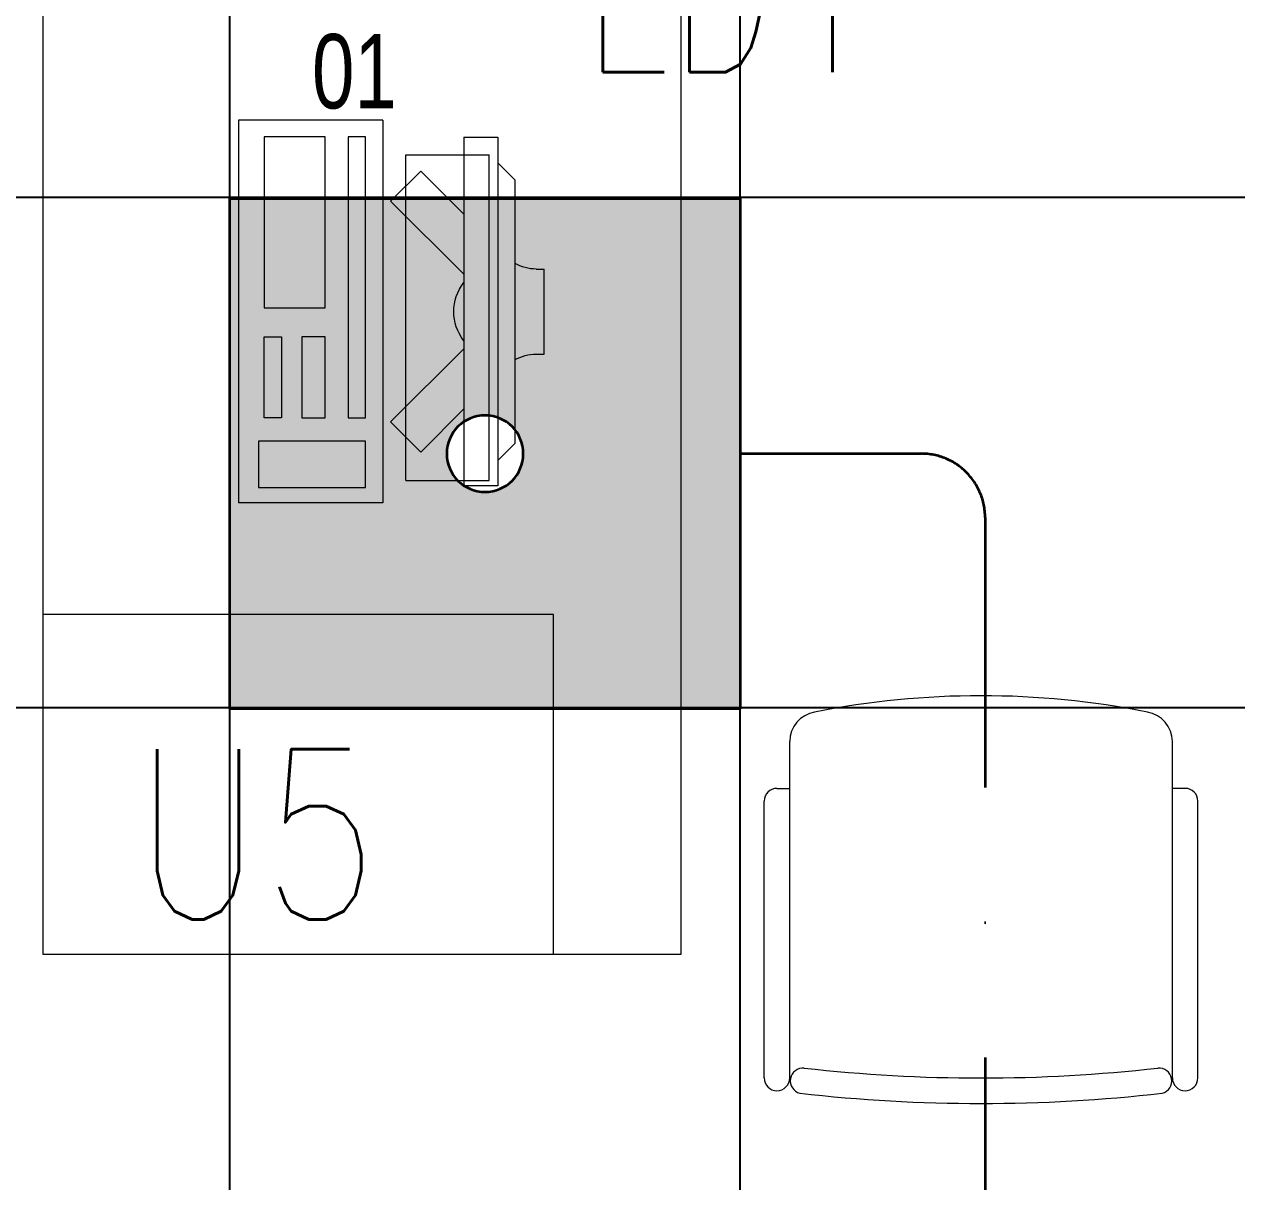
# Model space of a CAD drawing. Header units: inches. Extents: x -12418 to 183584, y -29325 to 19878.
# Drawn here: x 32158 to 33584, y -4758 to -3397 of the extents above; entities that cross this region are included whole.
import ezdxf
from ezdxf import colors
from ezdxf.entities.mleader import LeaderData, LeaderLine
from ezdxf.enums import TextEntityAlignment as Align
from ezdxf.math import Vec2, Vec3

# ---------------------------------------------------------------- set-up
doc = ezdxf.new("R2010")
doc.units = ezdxf.units.IN
doc.header["$LTSCALE"] = 25
doc.header["$MEASUREMENT"] = 0
doc.linetypes.add('00-Ground Floor$0$HIDDEN', pattern=[9.525, 6.35, -3.175])
doc.linetypes.add('DASHDOT', pattern=[25.4, 12.7, -6.35, 0, -6.35])
doc.layers.get('0').update_dxf_attribs({"color": 8})
for name, color, linetype, lineweight in [('00-Ground Floor$0$72_EGR_EQP_TAG', 142, 'Continuous', 5), ('00-Ground Floor$0$LOADING', 253, 'Continuous', 5), ('E-LITE-CIRC', 6, 'Continuous', 25), ('E-LITE-CIRC-NUMB', 6, 'Continuous', 25), ('E-LITE-CLNG', 150, 'Continuous', 35), ('E-LITE-CLNG-CNDT', 6, 'DASHDOT', 35), ('E-LITE-CTRL', 6, 'Continuous', 25), ('E-LITE-IDEN', 6, 'Continuous', 25), ('E-LITE-TEXT', 6, 'Continuous', 25)]:
    doc.layers.add(name, color=color, linetype=linetype, lineweight=lineweight)
doc.layers.add('00-Ground Floor$0$False Ceiling', color=251, linetype='Continuous')
doc.styles.add('00-Ground Floor$0$X3G_ENTITY_257CFD', font='swisscl.ttf', dxfattribs={"height": 200})
doc.styles.add('DC_Elc_Romans', font='elc_romans.shx', dxfattribs={"width": 0.7})
doc.styles.add('DC_Simplex', font='SIMPLEX.shx', dxfattribs={"width": 0.7})

# ---------------------------------------------------------------- blocks, each defined once
blk = doc.blocks.new('00-Ground Floor$0$GF21043-P')
at = {"color": 0}
for p, q in [((0.8, 0.75), (-0.8, 0.75)), ((-0.8, 0.75), (-0.8, 0)), ((-0.8, 0), (0.8, 0))]:
    blk.add_line(p, q, dxfattribs=at)
at = {"color": 0, "linetype": '00-Ground Floor$0$HIDDEN'}
for p, q in [((-0.8, 0.6), (-0.4, 0.6)), ((-0.4, 0.6), (-0.4, 0))]:
    blk.add_line(p, q, dxfattribs=at)
blk = doc.blocks.new('00-Ground Floor$0$GF21016-P')
at = {"layer": '00-Ground Floor$0$LOADING', "extrusion": (-1.24384e-09, -1.20261e-09, -1)}
for p, q in [((0.0128, 0.0179), (0.0128, 0.4136)), ((0.4628, 0.0179), (0.4628, 0.4136)), ((-0.0022, 0.3585), (0.0128, 0.3585)), ((0.4778, 0.3585), (0.4628, 0.3585)), ((-0.0172, 0.0179), (-0.0172, 0.3435)), ((0.4928, 0.0179), (0.4928, 0.3435)), ((0.4778, 0.0029), (0.4778, 0.0029))]:
    blk.add_line(p, q, dxfattribs=at)
for centre, radius, start, end in [((-0.2378, -0.5362), 1.0036, 78.7568, 101.2432), ((-0.0478, 0.4136), 0.035, 0, 80.6557), ((-0.4278, 0.4136), 0.035, 99.3443, 180), ((0.0022, 0.3435), 0.015, 0, 90), ((-0.4778, 0.3435), 0.015, 90, 180), ((-0.0284, 0.0145), 0.015, 284.3864, 95.5209), ((-0.2378, 1.8928), 1.8749, 263.6341, 276.3659), ((-0.4471, 0.0145), 0.015, 84.4791, 255.6136), ((0.0022, 0.0179), 0.015, 270, 0), ((0.0022, 0.0179), 0.015, 180, 270), ((-0.4778, 0.0179), 0.015, 270, 0), ((-0.4778, 0.0179), 0.015, 180, 270), ((-0.2378, 1.8734), 1.8855, 263.5119, 276.4881)]:
    blk.add_arc(centre, radius, start, end, dxfattribs=at)
blk = doc.blocks.new('00-Ground Floor$0$ITCWLS1-P')
at = {"layer": '00-Ground Floor$0$LOADING'}
for p, q in [((-0.17, 0.45), (-0.17, 0)), ((-0.17, 0.45), (0, 0.45)), ((0, 0.45), (0, 0)), ((-0.2651, 0.43, 0), (-0.3051, 0.43, 0)), ((-0.3051, 0.43, 0), (-0.3051, 0.02, 0)), ((-0.2651, 0.43, 0), (-0.2651, 0.02, 0)), ((-0.1496, 0.4305), (-0.1291, 0.4305)), ((-0.1291, 0.4305), (-0.1291, 0.4089)), ((-0.3251, 0.38, 0), (-0.3051, 0.4, 0)), ((-0.197, 0.4094), (-0.295, 0.4094)), ((-0.295, 0.0264), (-0.295, 0.4094)), ((-0.197, 0.0264), (-0.197, 0.4094)), ((-0.3251, 0.38, 0), (-0.3251, 0.07, 0)), ((-0.3503, 0.275), (-0.3596, 0.275)), ((-0.3596, 0.175), (-0.3596, 0.275)), ((-0.3503, 0.175), (-0.3596, 0.175)), ((-0.3251, 0.07, 0), (-0.3051, 0.05, 0)), ((-0.3051, 0.02, 0), (-0.2651, 0.02, 0)), ((-0.197, 0.0264), (-0.295, 0.0264)), ((-0.17, 0), (0, 0))]:
    blk.add_line(p, q, dxfattribs=at)
at = {"layer": '00-Ground Floor$0$LOADING', "extrusion": (2.48281e-10, 3.18408e-10, -1)}
for p, q in [((-0.2651, 0.3395), (-0.2144, 0.3902)), ((-0.1791, 0.3548), (-0.2144, 0.3902)), ((-0.2651, 0.2688), (-0.1791, 0.3548))]:
    blk.add_line(p, q, dxfattribs=at)
at = {"layer": '00-Ground Floor$0$LOADING', "extrusion": (2.48281e-10, -3.18408e-10, -1)}
for p, q in [((-0.2651, 0.1812), (-0.1791, 0.0952)), ((-0.2651, 0.1105), (-0.2144, 0.0598)), ((-0.1791, 0.0952), (-0.2144, 0.0598))]:
    blk.add_line(p, q, dxfattribs=at)
at = {"layer": '00-Ground Floor$0$LOADING'}
for points in [[(-0.1291, 0.4089), (-0.1291, 0.1), (-0.1496, 0.1), (-0.1496, 0.4305)], [(-0.1496, 0.1), (-0.1496, 0.1), (-0.1496, 0.1), (-0.1496, 0.1), (-0.1496, 0.1), (-0.1496, 0.1), (-0.1496, 0.1), (-0.1496, 0.1), (-0.1496, 0.1)], [(-0.1496, 0.1), (-0.1496, 0.1), (-0.1496, 0.1), (-0.1496, 0.1), (-0.1496, 0.1), (-0.1496, 0.1), (-0.1496, 0.1), (-0.1496, 0.1), (-0.1496, 0.1), (-0.1496, 0.1), (-0.1496, 0.1), (-0.1496, 0.1), (-0.1496, 0.1), (-0.1496, 0.1), (-0.1496, 0.1), (-0.1496, 0.1), (-0.1496, 0.1), (-0.1496, 0.1)], [(-0.1496, 0.1), (-0.1496, 0.1), (-0.1496, 0.1), (-0.1496, 0.1), (-0.1496, 0.1), (-0.1496, 0.1), (-0.1496, 0.1), (-0.1496, 0.1), (-0.1496, 0.1), (-0.1496, 0.1)], [(-0.1496, 0.1), (-0.1496, 0.1), (-0.1496, 0.1), (-0.1496, 0.1), (-0.1496, 0.1), (-0.1496, 0.1), (-0.1496, 0.1)], [(-0.1496, 0.1), (-0.1496, 0.1), (-0.1496, 0.1), (-0.1496, 0.1), (-0.1496, 0.1), (-0.1496, 0.1), (-0.1496, 0.1), (-0.1496, 0.1), (-0.1496, 0.1), (-0.1496, 0.1)], [(-0.1496, 0.1), (-0.1496, 0.1), (-0.1496, 0.1), (-0.1496, 0.1), (-0.1496, 0.1), (-0.1496, 0.1), (-0.1496, 0.1), (-0.1496, 0.1), (-0.1496, 0.1), (-0.1496, 0.1), (-0.1496, 0.1), (-0.1496, 0.1), (-0.1496, 0.1), (-0.1496, 0.1), (-0.1496, 0.1)], [(-0.1496, 0.1), (-0.1496, 0.1), (-0.1496, 0.1), (-0.1496, 0.1), (-0.1496, 0.1), (-0.1496, 0.1), (-0.1496, 0.1), (-0.1496, 0.1), (-0.1496, 0.1), (-0.1496, 0.1)], [(-0.1496, 0.1), (-0.1496, 0.1), (-0.1496, 0.1), (-0.1496, 0.1), (-0.1496, 0.1), (-0.1496, 0.1), (-0.1496, 0.1), (-0.1496, 0.1), (-0.1496, 0.1), (-0.1496, 0.1)], [(-0.1496, 0.1), (-0.1496, 0.1), (-0.1496, 0.1), (-0.1496, 0.1), (-0.1496, 0.1), (-0.1496, 0.1), (-0.1496, 0.1), (-0.1496, 0.1), (-0.1496, 0.1), (-0.1496, 0.1), (-0.1496, 0.1), (-0.1496, 0.1), (-0.1496, 0.1), (-0.1496, 0.1), (-0.1496, 0.1), (-0.1496, 0.1), (-0.1496, 0.1), (-0.1496, 0.1), (-0.1496, 0.1), (-0.1496, 0.1), (-0.1496, 0.1), (-0.1496, 0.1), (-0.1496, 0.1), (-0.1496, 0.1), (-0.1496, 0.1), (-0.1496, 0.1), (-0.1496, 0.1), (-0.1496, 0.1), (-0.1496, 0.1), (-0.1496, 0.1), (-0.1496, 0.1), (-0.1496, 0.1), (-0.1496, 0.1), (-0.1496, 0.1), (-0.1496, 0.1), (-0.1496, 0.1), (-0.1496, 0.1), (-0.1496, 0.1), (-0.1496, 0.1), (-0.1496, 0.1), (-0.1496, 0.1), (-0.1496, 0.1), (-0.1496, 0.1), (-0.1496, 0.1), (-0.1496, 0.1), (-0.1496, 0.1), (-0.1496, 0.1), (-0.1496, 0.1), (-0.1496, 0.1), (-0.1496, 0.1), (-0.1496, 0.1), (-0.1496, 0.1), (-0.1496, 0.1), (-0.1496, 0.1)], [(-0.1496, 0.1), (-0.1496, 0.1), (-0.1496, 0.1), (-0.1496, 0.1), (-0.1496, 0.1), (-0.1496, 0.1), (-0.1496, 0.1), (-0.1496, 0.1), (-0.1496, 0.1), (-0.1496, 0.1), (-0.1496, 0.1), (-0.1496, 0.1), (-0.1496, 0.1), (-0.1496, 0.1), (-0.1496, 0.1), (-0.1496, 0.1), (-0.1496, 0.1), (-0.1496, 0.1), (-0.1496, 0.1), (-0.1496, 0.1), (-0.1496, 0.1), (-0.1496, 0.1), (-0.1496, 0.1), (-0.1496, 0.1), (-0.1496, 0.1), (-0.1496, 0.1), (-0.1496, 0.1), (-0.1496, 0.1), (-0.1496, 0.1), (-0.1496, 0.1), (-0.1496, 0.1), (-0.1496, 0.1), (-0.1496, 0.1), (-0.1496, 0.1), (-0.1496, 0.1), (-0.1496, 0.1), (-0.1496, 0.1), (-0.1496, 0.1), (-0.1496, 0.1), (-0.1496, 0.1), (-0.1496, 0.1), (-0.1496, 0.1), (-0.1496, 0.1), (-0.1496, 0.1), (-0.1496, 0.1), (-0.1496, 0.1), (-0.1496, 0.1), (-0.1496, 0.1), (-0.1496, 0.1), (-0.1496, 0.1), (-0.1496, 0.1), (-0.1496, 0.1), (-0.1496, 0.1), (-0.1496, 0.1), (-0.1496, 0.1), (-0.1496, 0.1), (-0.1496, 0.1), (-0.1496, 0.1), (-0.1496, 0.1), (-0.1496, 0.1), (-0.1496, 0.1), (-0.1496, 0.1), (-0.1496, 0.1), (-0.1496, 0.1), (-0.1496, 0.1), (-0.1496, 0.1), (-0.1496, 0.1), (-0.1496, 0.1), (-0.1496, 0.1), (-0.1496, 0.1), (-0.1496, 0.1), (-0.1496, 0.1), (-0.1496, 0.1), (-0.1496, 0.1), (-0.1496, 0.1), (-0.1496, 0.1), (-0.1496, 0.1), (-0.1496, 0.1), (-0.1496, 0.1), (-0.1496, 0.1), (-0.1496, 0.1), (-0.1496, 0.1), (-0.1496, 0.1), (-0.1496, 0.1), (-0.1496, 0.1), (-0.1496, 0.1), (-0.1496, 0.1), (-0.1496, 0.1), (-0.1496, 0.1)], [(-0.1496, 0.1), (-0.1496, 0.1), (-0.1496, 0.1), (-0.1496, 0.1), (-0.1496, 0.1), (-0.1496, 0.1), (-0.1496, 0.1), (-0.1496, 0.1), (-0.1496, 0.1), (-0.1496, 0.1), (-0.1496, 0.1), (-0.1496, 0.1)], [(-0.1496, 0.1), (-0.1496, 0.1), (-0.1496, 0.1), (-0.1496, 0.1), (-0.1496, 0.1), (-0.1496, 0.1), (-0.1496, 0.1)], [(-0.1496, 0.1), (-0.1496, 0.1), (-0.1496, 0.1), (-0.1496, 0.1), (-0.1496, 0.1), (-0.1496, 0.1), (-0.1496, 0.1), (-0.1496, 0.1), (-0.1496, 0.1), (-0.1496, 0.1), (-0.1496, 0.1), (-0.1496, 0.1), (-0.1496, 0.1), (-0.1496, 0.1), (-0.1496, 0.1), (-0.1496, 0.1), (-0.1496, 0.1)], [(-0.1496, 0.1), (-0.1496, 0.1), (-0.1496, 0.1), (-0.1496, 0.1), (-0.1496, 0.1), (-0.1496, 0.1), (-0.1496, 0.1), (-0.1496, 0.1), (-0.1496, 0.1), (-0.1496, 0.1), (-0.1496, 0.1), (-0.1496, 0.1), (-0.1496, 0.1), (-0.1496, 0.1), (-0.1496, 0.1), (-0.1496, 0.1), (-0.1496, 0.1), (-0.1496, 0.1), (-0.1496, 0.1), (-0.1496, 0.1), (-0.1496, 0.1), (-0.1496, 0.1), (-0.1496, 0.1), (-0.1496, 0.1), (-0.1496, 0.1), (-0.1496, 0.1), (-0.1496, 0.1), (-0.1496, 0.1), (-0.1496, 0.1), (-0.1496, 0.1), (-0.1496, 0.1), (-0.1496, 0.1), (-0.1496, 0.1), (-0.1496, 0.1), (-0.1496, 0.1), (-0.1496, 0.1), (-0.1496, 0.1), (-0.1496, 0.1), (-0.1496, 0.1), (-0.1496, 0.1), (-0.1496, 0.1), (-0.1496, 0.1), (-0.1496, 0.1), (-0.1496, 0.1), (-0.1496, 0.1), (-0.1496, 0.1), (-0.1496, 0.1), (-0.1496, 0.1), (-0.1496, 0.1), (-0.1496, 0.1), (-0.1496, 0.1), (-0.1496, 0.1), (-0.1496, 0.1), (-0.1496, 0.1), (-0.1496, 0.1), (-0.1496, 0.1), (-0.1496, 0.1), (-0.1496, 0.1), (-0.1496, 0.1), (-0.1496, 0.1), (-0.1496, 0.1), (-0.1496, 0.1), (-0.1496, 0.1), (-0.1496, 0.1), (-0.1496, 0.1), (-0.1496, 0.1), (-0.1496, 0.1), (-0.1496, 0.1), (-0.1496, 0.1), (-0.1496, 0.1), (-0.1496, 0.1), (-0.1496, 0.1), (-0.1496, 0.1), (-0.1496, 0.1), (-0.1496, 0.1), (-0.1496, 0.1), (-0.1496, 0.1), (-0.1496, 0.1), (-0.1496, 0.1), (-0.1496, 0.1), (-0.1496, 0.1), (-0.1496, 0.1), (-0.1496, 0.1), (-0.1496, 0.1), (-0.1496, 0.1), (-0.1496, 0.1), (-0.1496, 0.1), (-0.1496, 0.1), (-0.1496, 0.1), (-0.1496, 0.1), (-0.1496, 0.1), (-0.1496, 0.1), (-0.1496, 0.1), (-0.1496, 0.1), (-0.1496, 0.1), (-0.1496, 0.1), (-0.1496, 0.1), (-0.1496, 0.1), (-0.1496, 0.1), (-0.1496, 0.1), (-0.1496, 0.1), (-0.1496, 0.1), (-0.1496, 0.1), (-0.1496, 0.1), (-0.1496, 0.1), (-0.1496, 0.1), (-0.1496, 0.1), (-0.1496, 0.1), (-0.1496, 0.1), (-0.1496, 0.1), (-0.1496, 0.1)], [(-0.1496, 0.1), (-0.1496, 0.1), (-0.1496, 0.1), (-0.1496, 0.1), (-0.1496, 0.1), (-0.1496, 0.1), (-0.1496, 0.1), (-0.1496, 0.1)]]:
    blk.add_lwpolyline(points, dxfattribs=at)
for points in [[(-0.1019, 0.4305), (-0.0304, 0.4305), (-0.0304, 0.2294), (-0.1019, 0.2294)], [(-0.1019, 0.1954), (-0.0747, 0.1954), (-0.0747, 0.1), (-0.1019, 0.1)], [(-0.0304, 0.1954), (-0.0508, 0.1954), (-0.0508, 0.1), (-0.0304, 0.1)], [(-0.1496, 0.1), (-0.1496, 0.1), (-0.1496, 0.1), (-0.1496, 0.1), (-0.1496, 0.1), (-0.1496, 0.1), (-0.1496, 0.1), (-0.1496, 0.1), (-0.1496, 0.1), (-0.1496, 0.1), (-0.1496, 0.1), (-0.1496, 0.1), (-0.1496, 0.1), (-0.1496, 0.1), (-0.1496, 0.1), (-0.1496, 0.1), (-0.1496, 0.1), (-0.1496, 0.1), (-0.1496, 0.1), (-0.1496, 0.1), (-0.1496, 0.1), (-0.1496, 0.1), (-0.1496, 0.1), (-0.1496, 0.1), (-0.1496, 0.1), (-0.1496, 0.1), (-0.1496, 0.1), (-0.1496, 0.1), (-0.1496, 0.1), (-0.1496, 0.1), (-0.1496, 0.1), (-0.1496, 0.1), (-0.1496, 0.1), (-0.1496, 0.1), (-0.1496, 0.1), (-0.1496, 0.1), (-0.1496, 0.1), (-0.1496, 0.1), (-0.1496, 0.1), (-0.1496, 0.1), (-0.1496, 0.1), (-0.1496, 0.1), (-0.1496, 0.1), (-0.1496, 0.1), (-0.1496, 0.1), (-0.1496, 0.1), (-0.1496, 0.1), (-0.1496, 0.1), (-0.1496, 0.1), (-0.1496, 0.1), (-0.1496, 0.1), (-0.1496, 0.1), (-0.1496, 0.1), (-0.1496, 0.1), (-0.1496, 0.1), (-0.1496, 0.1), (-0.1496, 0.1), (-0.1496, 0.1), (-0.1496, 0.1), (-0.1496, 0.1), (-0.1496, 0.1), (-0.1496, 0.1), (-0.1496, 0.1), (-0.1496, 0.1), (-0.1496, 0.1), (-0.1496, 0.1), (-0.1496, 0.1), (-0.1496, 0.1), (-0.1496, 0.1), (-0.1496, 0.1), (-0.1496, 0.1), (-0.1496, 0.1), (-0.1496, 0.1), (-0.1496, 0.1), (-0.1496, 0.1), (-0.1496, 0.1), (-0.1496, 0.1), (-0.1496, 0.1), (-0.1496, 0.1), (-0.1496, 0.1), (-0.1496, 0.1), (-0.1496, 0.1), (-0.1496, 0.1), (-0.1496, 0.1), (-0.1496, 0.1), (-0.1496, 0.1), (-0.1496, 0.1), (-0.1496, 0.1), (-0.1496, 0.1), (-0.1496, 0.1), (-0.1496, 0.1), (-0.1496, 0.1), (-0.1496, 0.1), (-0.1496, 0.1), (-0.1496, 0.1), (-0.1496, 0.1), (-0.1496, 0.1), (-0.1496, 0.1), (-0.1496, 0.1), (-0.1496, 0.1), (-0.1496, 0.1), (-0.1496, 0.1), (-0.1496, 0.1), (-0.1496, 0.1), (-0.1496, 0.1), (-0.1496, 0.1), (-0.1496, 0.1), (-0.1496, 0.1), (-0.1496, 0.1), (-0.1496, 0.1), (-0.1496, 0.1), (-0.1496, 0.1), (-0.1496, 0.1), (-0.1496, 0.1), (-0.1496, 0.1), (-0.1496, 0.1), (-0.1496, 0.1), (-0.1496, 0.1), (-0.1496, 0.1), (-0.1496, 0.1), (-0.1496, 0.1), (-0.1496, 0.1), (-0.1496, 0.1), (-0.1496, 0.1), (-0.1496, 0.1), (-0.1496, 0.1), (-0.1496, 0.1), (-0.1496, 0.1), (-0.1496, 0.1), (-0.1496, 0.1), (-0.1496, 0.1), (-0.1496, 0.1), (-0.1496, 0.1), (-0.1496, 0.1), (-0.1496, 0.1), (-0.1496, 0.1), (-0.1496, 0.1), (-0.1496, 0.1), (-0.1496, 0.1), (-0.1496, 0.1), (-0.1496, 0.1), (-0.1496, 0.1), (-0.1496, 0.1), (-0.1496, 0.1), (-0.1496, 0.1), (-0.1496, 0.1), (-0.1496, 0.1), (-0.1496, 0.1), (-0.1496, 0.1), (-0.1496, 0.1), (-0.1496, 0.1), (-0.1496, 0.1), (-0.1496, 0.1), (-0.1496, 0.1), (-0.1496, 0.1), (-0.1496, 0.1), (-0.1496, 0.1), (-0.1496, 0.1), (-0.1496, 0.1), (-0.1496, 0.1), (-0.1496, 0.1), (-0.1496, 0.1), (-0.1496, 0.1), (-0.1496, 0.1), (-0.1496, 0.1), (-0.1496, 0.1), (-0.1496, 0.1), (-0.1496, 0.1), (-0.1496, 0.1), (-0.1496, 0.1), (-0.1496, 0.1), (-0.1496, 0.1), (-0.1496, 0.1), (-0.1496, 0.1), (-0.1496, 0.1), (-0.1496, 0.1), (-0.1496, 0.1), (-0.1496, 0.1), (-0.1496, 0.1), (-0.1496, 0.1), (-0.1496, 0.1), (-0.1496, 0.1), (-0.1496, 0.1), (-0.1496, 0.1), (-0.1496, 0.1), (-0.1496, 0.1), (-0.1496, 0.1), (-0.1496, 0.1), (-0.1496, 0.1), (-0.1496, 0.1), (-0.1496, 0.1), (-0.1496, 0.1), (-0.1496, 0.1), (-0.1496, 0.1), (-0.1496, 0.1), (-0.1496, 0.1), (-0.1496, 0.1), (-0.1496, 0.1), (-0.1496, 0.1), (-0.1496, 0.1), (-0.1496, 0.1), (-0.1496, 0.1), (-0.1496, 0.1), (-0.1496, 0.1), (-0.1496, 0.1), (-0.1496, 0.1), (-0.1496, 0.1), (-0.1496, 0.1), (-0.1496, 0.1), (-0.1496, 0.1), (-0.1496, 0.1), (-0.1496, 0.1), (-0.1496, 0.1), (-0.1496, 0.1), (-0.1496, 0.1), (-0.1496, 0.1), (-0.1496, 0.1), (-0.1496, 0.1), (-0.1496, 0.1), (-0.1496, 0.1), (-0.1496, 0.1), (-0.1496, 0.1), (-0.1496, 0.1), (-0.1496, 0.1), (-0.1496, 0.1), (-0.1496, 0.1), (-0.1496, 0.1), (-0.1496, 0.1), (-0.1496, 0.1), (-0.1496, 0.1), (-0.1496, 0.1), (-0.1496, 0.1), (-0.1496, 0.1), (-0.1496, 0.1), (-0.1496, 0.1), (-0.1496, 0.1), (-0.1496, 0.1), (-0.1496, 0.1), (-0.1496, 0.1), (-0.1496, 0.1), (-0.1496, 0.1), (-0.1496, 0.1), (-0.1496, 0.1), (-0.1496, 0.1), (-0.1496, 0.1), (-0.1496, 0.1), (-0.1496, 0.1), (-0.1496, 0.1), (-0.1496, 0.1), (-0.1496, 0.1), (-0.1496, 0.1), (-0.1496, 0.1), (-0.1496, 0.1), (-0.1496, 0.1), (-0.1496, 0.1), (-0.1496, 0.1), (-0.1496, 0.1), (-0.1496, 0.1), (-0.1496, 0.1), (-0.1496, 0.1), (-0.1496, 0.1), (-0.1496, 0.1), (-0.1496, 0.1), (-0.1496, 0.1), (-0.1496, 0.1), (-0.1496, 0.1), (-0.1496, 0.1), (-0.1496, 0.1), (-0.1496, 0.1), (-0.1496, 0.1), (-0.1496, 0.1), (-0.1496, 0.1), (-0.1496, 0.1), (-0.1496, 0.1), (-0.1496, 0.1), (-0.1496, 0.1), (-0.1496, 0.1)], [(-0.1496, 0.1), (-0.1496, 0.1), (-0.1496, 0.1), (-0.1496, 0.1), (-0.1496, 0.1), (-0.1496, 0.1), (-0.1496, 0.1), (-0.1496, 0.1), (-0.1496, 0.1), (-0.1496, 0.1), (-0.1496, 0.1), (-0.1496, 0.1), (-0.1496, 0.1), (-0.1496, 0.1), (-0.1496, 0.1), (-0.1496, 0.1), (-0.1496, 0.1), (-0.1496, 0.1), (-0.1496, 0.1), (-0.1496, 0.1), (-0.1496, 0.1), (-0.1496, 0.1), (-0.1496, 0.1), (-0.1496, 0.1), (-0.1496, 0.1), (-0.1496, 0.1), (-0.1496, 0.1), (-0.1496, 0.1), (-0.1496, 0.1), (-0.1496, 0.1), (-0.1496, 0.1), (-0.1496, 0.1), (-0.1496, 0.1), (-0.1496, 0.1), (-0.1496, 0.1), (-0.1496, 0.1), (-0.1496, 0.1), (-0.1496, 0.1), (-0.1496, 0.1), (-0.1496, 0.1), (-0.1496, 0.1), (-0.1496, 0.1), (-0.1496, 0.1), (-0.1496, 0.1), (-0.1496, 0.1), (-0.1496, 0.1), (-0.1496, 0.1), (-0.1496, 0.1), (-0.1496, 0.1), (-0.1496, 0.1), (-0.1496, 0.1), (-0.1496, 0.1), (-0.1496, 0.1), (-0.1496, 0.1), (-0.1496, 0.1), (-0.1496, 0.1), (-0.1496, 0.1), (-0.1496, 0.1), (-0.1496, 0.1), (-0.1496, 0.1), (-0.1496, 0.1), (-0.1496, 0.1), (-0.1496, 0.1), (-0.1496, 0.1), (-0.1496, 0.1), (-0.1496, 0.1), (-0.1496, 0.1), (-0.1496, 0.1), (-0.1496, 0.1), (-0.1496, 0.1), (-0.1496, 0.1), (-0.1496, 0.1), (-0.1496, 0.1), (-0.1496, 0.1), (-0.1496, 0.1), (-0.1496, 0.1), (-0.1496, 0.1), (-0.1496, 0.1), (-0.1496, 0.1), (-0.1496, 0.1), (-0.1496, 0.1), (-0.1496, 0.1), (-0.1496, 0.1), (-0.1496, 0.1), (-0.1496, 0.1), (-0.1496, 0.1), (-0.1496, 0.1), (-0.1496, 0.1), (-0.1496, 0.1), (-0.1496, 0.1), (-0.1496, 0.1), (-0.1496, 0.1), (-0.1496, 0.1), (-0.1496, 0.1), (-0.1496, 0.1), (-0.1496, 0.1), (-0.1496, 0.1), (-0.1496, 0.1), (-0.1496, 0.1), (-0.1496, 0.1), (-0.1496, 0.1), (-0.1496, 0.1), (-0.1496, 0.1), (-0.1496, 0.1), (-0.1496, 0.1), (-0.1496, 0.1), (-0.1496, 0.1), (-0.1496, 0.1), (-0.1496, 0.1), (-0.1496, 0.1), (-0.1496, 0.1), (-0.1496, 0.1), (-0.1496, 0.1), (-0.1496, 0.1), (-0.1496, 0.1), (-0.1496, 0.1), (-0.1496, 0.1), (-0.1496, 0.1), (-0.1496, 0.1), (-0.1496, 0.1), (-0.1496, 0.1), (-0.1496, 0.1), (-0.1496, 0.1), (-0.1496, 0.1), (-0.1496, 0.1), (-0.1496, 0.1), (-0.1496, 0.1), (-0.1496, 0.1), (-0.1496, 0.1), (-0.1496, 0.1), (-0.1496, 0.1), (-0.1496, 0.1), (-0.1496, 0.1), (-0.1496, 0.1), (-0.1496, 0.1), (-0.1496, 0.1), (-0.1496, 0.1), (-0.1496, 0.1), (-0.1496, 0.1), (-0.1496, 0.1), (-0.1496, 0.1), (-0.1496, 0.1), (-0.1496, 0.1), (-0.1496, 0.1), (-0.1496, 0.1), (-0.1496, 0.1), (-0.1496, 0.1), (-0.1496, 0.1), (-0.1496, 0.1), (-0.1496, 0.1), (-0.1496, 0.1), (-0.1496, 0.1), (-0.1496, 0.1), (-0.1496, 0.1), (-0.1496, 0.1), (-0.1496, 0.1), (-0.1496, 0.1), (-0.1496, 0.1), (-0.1496, 0.1), (-0.1496, 0.1), (-0.1496, 0.1), (-0.1496, 0.1), (-0.1496, 0.1), (-0.1496, 0.1), (-0.1496, 0.1), (-0.1496, 0.1), (-0.1496, 0.1), (-0.1496, 0.1), (-0.1496, 0.1), (-0.1496, 0.1), (-0.1496, 0.1), (-0.1496, 0.1), (-0.1496, 0.1), (-0.1496, 0.1), (-0.1496, 0.1), (-0.1496, 0.1), (-0.1496, 0.1), (-0.1496, 0.1), (-0.1496, 0.1), (-0.1496, 0.1), (-0.1496, 0.1), (-0.1496, 0.1), (-0.1496, 0.1), (-0.1496, 0.1), (-0.1496, 0.1), (-0.1496, 0.1), (-0.1496, 0.1), (-0.1496, 0.1), (-0.1496, 0.1), (-0.1496, 0.1), (-0.1496, 0.1), (-0.1496, 0.1), (-0.1496, 0.1), (-0.1496, 0.1), (-0.1496, 0.1), (-0.1496, 0.1), (-0.1496, 0.1), (-0.1496, 0.1), (-0.1496, 0.1), (-0.1496, 0.1), (-0.1496, 0.1), (-0.1496, 0.1), (-0.1496, 0.1), (-0.1496, 0.1), (-0.1496, 0.1), (-0.1496, 0.1), (-0.1496, 0.1), (-0.1496, 0.1), (-0.1496, 0.1), (-0.1496, 0.1), (-0.1496, 0.1), (-0.1496, 0.1), (-0.1496, 0.1), (-0.1496, 0.1)], [(-0.1496, 0.1), (-0.1496, 0.1), (-0.1496, 0.1), (-0.1496, 0.1), (-0.1496, 0.1), (-0.1496, 0.1), (-0.1496, 0.1), (-0.1496, 0.1), (-0.1496, 0.1), (-0.1496, 0.1), (-0.1496, 0.1), (-0.1496, 0.1), (-0.1496, 0.1), (-0.1496, 0.1), (-0.1496, 0.1), (-0.1496, 0.1), (-0.1496, 0.1), (-0.1496, 0.1), (-0.1496, 0.1), (-0.1496, 0.1), (-0.1496, 0.1), (-0.1496, 0.1), (-0.1496, 0.1), (-0.1496, 0.1), (-0.1496, 0.1), (-0.1496, 0.1), (-0.1496, 0.1), (-0.1496, 0.1), (-0.1496, 0.1), (-0.1496, 0.1), (-0.1496, 0.1), (-0.1496, 0.1), (-0.1496, 0.1), (-0.1496, 0.1), (-0.1496, 0.1), (-0.1496, 0.1), (-0.1496, 0.1), (-0.1496, 0.1), (-0.1496, 0.1), (-0.1496, 0.1), (-0.1496, 0.1), (-0.1496, 0.1), (-0.1496, 0.1), (-0.1496, 0.1), (-0.1496, 0.1), (-0.1496, 0.1), (-0.1496, 0.1), (-0.1496, 0.1), (-0.1496, 0.1), (-0.1496, 0.1), (-0.1496, 0.1), (-0.1496, 0.1), (-0.1496, 0.1), (-0.1496, 0.1), (-0.1496, 0.1), (-0.1496, 0.1), (-0.1496, 0.1), (-0.1496, 0.1), (-0.1496, 0.1), (-0.1496, 0.1), (-0.1496, 0.1), (-0.1496, 0.1), (-0.1496, 0.1), (-0.1496, 0.1), (-0.1496, 0.1), (-0.1496, 0.1), (-0.1496, 0.1), (-0.1496, 0.1), (-0.1496, 0.1), (-0.1496, 0.1), (-0.1496, 0.1), (-0.1496, 0.1), (-0.1496, 0.1), (-0.1496, 0.1), (-0.1496, 0.1), (-0.1496, 0.1), (-0.1496, 0.1), (-0.1496, 0.1), (-0.1496, 0.1), (-0.1496, 0.1), (-0.1496, 0.1), (-0.1496, 0.1), (-0.1496, 0.1), (-0.1496, 0.1), (-0.1496, 0.1), (-0.1496, 0.1), (-0.1496, 0.1), (-0.1496, 0.1), (-0.1496, 0.1), (-0.1496, 0.1), (-0.1496, 0.1), (-0.1496, 0.1), (-0.1496, 0.1), (-0.1496, 0.1), (-0.1496, 0.1), (-0.1496, 0.1), (-0.1496, 0.1), (-0.1496, 0.1), (-0.1496, 0.1), (-0.1496, 0.1), (-0.1496, 0.1), (-0.1496, 0.1), (-0.1496, 0.1), (-0.1496, 0.1), (-0.1496, 0.1), (-0.1496, 0.1), (-0.1496, 0.1), (-0.1496, 0.1), (-0.1496, 0.1), (-0.1496, 0.1), (-0.1496, 0.1), (-0.1496, 0.1), (-0.1496, 0.1), (-0.1496, 0.1), (-0.1496, 0.1), (-0.1496, 0.1), (-0.1496, 0.1), (-0.1496, 0.1), (-0.1496, 0.1), (-0.1496, 0.1), (-0.1496, 0.1), (-0.1496, 0.1), (-0.1496, 0.1), (-0.1496, 0.1), (-0.1496, 0.1), (-0.1496, 0.1), (-0.1496, 0.1), (-0.1496, 0.1), (-0.1496, 0.1), (-0.1496, 0.1), (-0.1496, 0.1), (-0.1496, 0.1), (-0.1496, 0.1), (-0.1496, 0.1), (-0.1496, 0.1), (-0.1496, 0.1), (-0.1496, 0.1), (-0.1496, 0.1), (-0.1496, 0.1), (-0.1496, 0.1), (-0.1496, 0.1), (-0.1496, 0.1), (-0.1496, 0.1), (-0.1496, 0.1), (-0.1496, 0.1), (-0.1496, 0.1), (-0.1496, 0.1), (-0.1496, 0.1), (-0.1496, 0.1), (-0.1496, 0.1), (-0.1496, 0.1), (-0.1496, 0.1), (-0.1496, 0.1), (-0.1496, 0.1), (-0.1496, 0.1), (-0.1496, 0.1), (-0.1496, 0.1), (-0.1496, 0.1), (-0.1496, 0.1), (-0.1496, 0.1), (-0.1496, 0.1), (-0.1496, 0.1), (-0.1496, 0.1), (-0.1496, 0.1), (-0.1496, 0.1), (-0.1496, 0.1), (-0.1496, 0.1), (-0.1496, 0.1), (-0.1496, 0.1), (-0.1496, 0.1), (-0.1496, 0.1), (-0.1496, 0.1), (-0.1496, 0.1), (-0.1496, 0.1), (-0.1496, 0.1), (-0.1496, 0.1), (-0.1496, 0.1), (-0.1496, 0.1), (-0.1496, 0.1), (-0.1496, 0.1), (-0.1496, 0.1), (-0.1496, 0.1), (-0.1496, 0.1), (-0.1496, 0.1), (-0.1496, 0.1), (-0.1496, 0.1), (-0.1496, 0.1), (-0.1496, 0.1), (-0.1496, 0.1), (-0.1496, 0.1), (-0.1496, 0.1), (-0.1496, 0.1), (-0.1496, 0.1), (-0.1496, 0.1), (-0.1496, 0.1), (-0.1496, 0.1), (-0.1496, 0.1), (-0.1496, 0.1), (-0.1496, 0.1), (-0.1496, 0.1), (-0.1496, 0.1), (-0.1496, 0.1), (-0.1496, 0.1), (-0.1496, 0.1), (-0.1496, 0.1), (-0.1496, 0.1), (-0.1496, 0.1), (-0.1496, 0.1), (-0.1496, 0.1), (-0.1496, 0.1), (-0.1496, 0.1), (-0.1496, 0.1), (-0.1496, 0.1), (-0.1496, 0.1), (-0.1496, 0.1), (-0.1496, 0.1), (-0.1496, 0.1), (-0.1496, 0.1), (-0.1496, 0.1)], [(-0.1496, 0.0727), (-0.0236, 0.0727), (-0.0236, 0.0182), (-0.1496, 0.0182)]]:
    blk.add_lwpolyline(points, close=True, dxfattribs=at)
for centre, radius, start, end in [((-0.3503, 0.325), 0.05, 270, 300.3093), ((-0.3089, 0.225), 0.0556, 321.9431, 38.0569), ((-0.3503, 0.125), 0.05, 59.6907, 90)]:
    blk.add_arc(centre, radius, start, end, dxfattribs=at)
blk = doc.blocks.new('00-Ground Floor$0$A$Ce9e1c4c3')
at = {"layer": '00-Ground Floor$0$False Ceiling', "color": 254, "linetype": 'Continuous'}
for p, q in [((-67600, -6967.4), (-67600, -2847.4)), ((-67000, -6967.4), (-67000, -2847.4)), ((-68550.5, -3600), (-64050.5, -3600)), ((-68550.5, -4200), (-64050.5, -4200))]:
    blk.add_line(p, q, dxfattribs=at)
blk = doc.blocks.new('00-Ground Floor')
at = {"layer": '00-Ground Floor$0$False Ceiling', "color": 254}
blk.add_blockref('00-Ground Floor$0$A$Ce9e1c4c3', (100000, 0), dxfattribs=at)
at = {"layer": '00-Ground Floor$0$LOADING', "extrusion": (-2.34183e-18, -2.24019e-05, 1), "xscale": -1000, "yscale": 1000, "zscale": 1000, "rotation": 270}
blk.add_blockref('00-Ground Floor$0$GF21043-P', (32180.4, -3690.7, 0.1), dxfattribs=at)
at = {"layer": '00-Ground Floor$0$LOADING', "extrusion": (-8.01373e-06, 1.94017e-16, 1), "xscale": -1000.000000000008, "yscale": 1000.000000000008, "zscale": 1000.000000000008, "rotation": 359.9999999935353}
blk.add_blockref('00-Ground Floor$0$ITCWLS1-P', (32409.9, -3959.5, -0.3), dxfattribs=at)
at = {"layer": '00-Ground Floor$0$LOADING', "color": 1, "extrusion": (-4.75185e-05, -1.86519e-05, 1), "xscale": -1000.000000000003, "yscale": 1000.000000000003, "zscale": -1000.000000000003, "rotation": 2.504676122505601e-05}
blk.add_blockref('00-Ground Floor$0$GF21016-P', (33521.1, -4653.7, -1.5), dxfattribs=at)
at = {"layer": '00-Ground Floor$0$72_EGR_EQP_TAG', "insert": (32546.4, -3408.1, 0), "char_height": 87.47, "attachment_point": 2, "style": '00-Ground Floor$0$X3G_ENTITY_257CFD'}
blk.add_mtext('01', dxfattribs=at)
blk = doc.blocks.new('*U235')
h = blk.add_hatch(color=254)
h.dxf.hatch_style = 1
h.paths.add_polyline_path([(-300, 300), (-300, -300), (300, -300), (300, 300)])
edge = h.paths.add_edge_path(flags=16)
edge.add_arc((0, 0), 45, 0, 360)
blk.add_lwpolyline([(-300, 300), (-300, -300), (300, -300), (300, 300)], close=True)
blk.add_circle((0, 0), 45)
at = {"layer": 'E-LITE-CIRC-NUMB', "style": 'DC_Simplex', "width": 0.7, "flags": 8}
blk.add_attdef('CIRCUIT', text='', height=200, rotation=0, dxfattribs=at).set_placement((-473.9, 300), align=Align.RIGHT)
at = {"layer": 'E-LITE-CTRL', "style": 'DC_Simplex', "width": 0.7, "flags": 8}
blk.add_attdef('CONTROL', (1118.9, -935), '', height=200, rotation=360, dxfattribs=at)
at = {"layer": 'E-LITE-IDEN', "style": 'DC_Simplex', "width": 0.7, "flags": 8}
blk.add_attdef('TYPE', (-114.6, 448.6), '', height=200, rotation=360, dxfattribs=at)
blk = doc.blocks.new('DC_Arrow-ArrowEllipse')
at = {"color": 0}
blk.add_ellipse((0, 0), major_axis=(0.4, 0), ratio=0.4, dxfattribs=at)
at = {"color": 0, "ltscale": 0.5}
blk.add_solid([(-1.4, 0.1667), (-0.4, 0), (-1.4, -0.1667)], dxfattribs=at)

msp = doc.modelspace()

# ---------------------------------------------------------------- linework, layer by layer
at = {"layer": 'E-LITE-CLNG-CNDT', "color": 1}
msp.add_lwpolyline([(33000, -3901.6), (33213.1, -3901.6, -0.414214), (33288.1, -3976.6), (33288.1, -7324.3, -0.295911), (33243.7, -7392.8), (33000, -7501.6)], format="xyb", dxfattribs=at)

# ---------------------------------------------------------------- block references
at = {"layer": 'E-LITE-CLNG'}
ref = msp.add_blockref('*U235', (32700, -3901.6), dxfattribs=dict(at, xscale=-1))
ref.add_attrib('TYPE', 'LD1', (32814.6, -3453.1), dxfattribs={"layer": 'E-LITE-IDEN', "height": 200, "rotation": 0, "style": 'DC_Simplex', "width": 0.7, "flags": 8})
at = {"layer": 'E-LITE-CLNG-CNDT', "color": 1}
msp.add_blockref('00-Ground Floor', (0, 0), dxfattribs=at)

# ---------------------------------------------------------------- texts
at = {"layer": 'E-LITE-CIRC', "style": 'DC_Simplex', "width": 0.8}
msp.add_text('U5', height=200, rotation=0, dxfattribs=at).set_placement((32286.9, -4449.3))

# ---------------------------------------------------------------- leaders
at = {"layer": 'E-LITE-TEXT'}
ml = msp.add_multileader_mtext('Standard', dxfattribs=at)
ml.set_content('U11 TO U20 DOWN FROM F1 ', color=256, style='DC_Elc_Romans')
ml.set_leader_properties(color=45)
ml.set_arrow_properties(name='DC_Arrow-ArrowEllipse')
ml.build(insert=Vec2(0, 0))
ml.multileader.update_dxf_attribs({"dogleg_length": 2, "arrow_head_size": 200, "scale": 100})
ctx = ml.context
ctx.base_point, ctx.scale, ctx.char_height, ctx.arrow_head_size, ctx.landing_gap_size, ctx.plane_origin = Vec3(23452.1, -3798.4, 0), 100, 200, 200, 200, Vec3(7708.7, -2720.8, 0)
notes = []
notes.append((ctx, [(0, (1, 1, 0), (23252.1, -3798.4, 0), (1, 0), 200, [(0, [(23296.8, -4422.8, 0)], 0, [])])]))
ctx.mtext.insert, ctx.mtext.width, ctx.mtext.flow_direction = Vec3(23652.1, -3698.4, 0), 1599.322, 5
for ctx, leaders in notes:
    for number, flags, end, landing, length, lines in leaders:
        leader = LeaderData()
        leader.index, (leader.has_last_leader_line, leader.has_dogleg_vector, leader.attachment_direction) = number, flags
        leader.last_leader_point, leader.dogleg_vector, leader.dogleg_length = Vec3(end), Vec3(landing), length
        for number, points, colour, breaks in lines:
            line = LeaderLine()
            line.index, line.vertices, line.color, line.breaks = number, Vec3.list(points), colors.encode_raw_color(colour), breaks
            leader.lines.append(line)
        ctx.leaders.append(leader)

doc.saveas('drawing.dxf')
